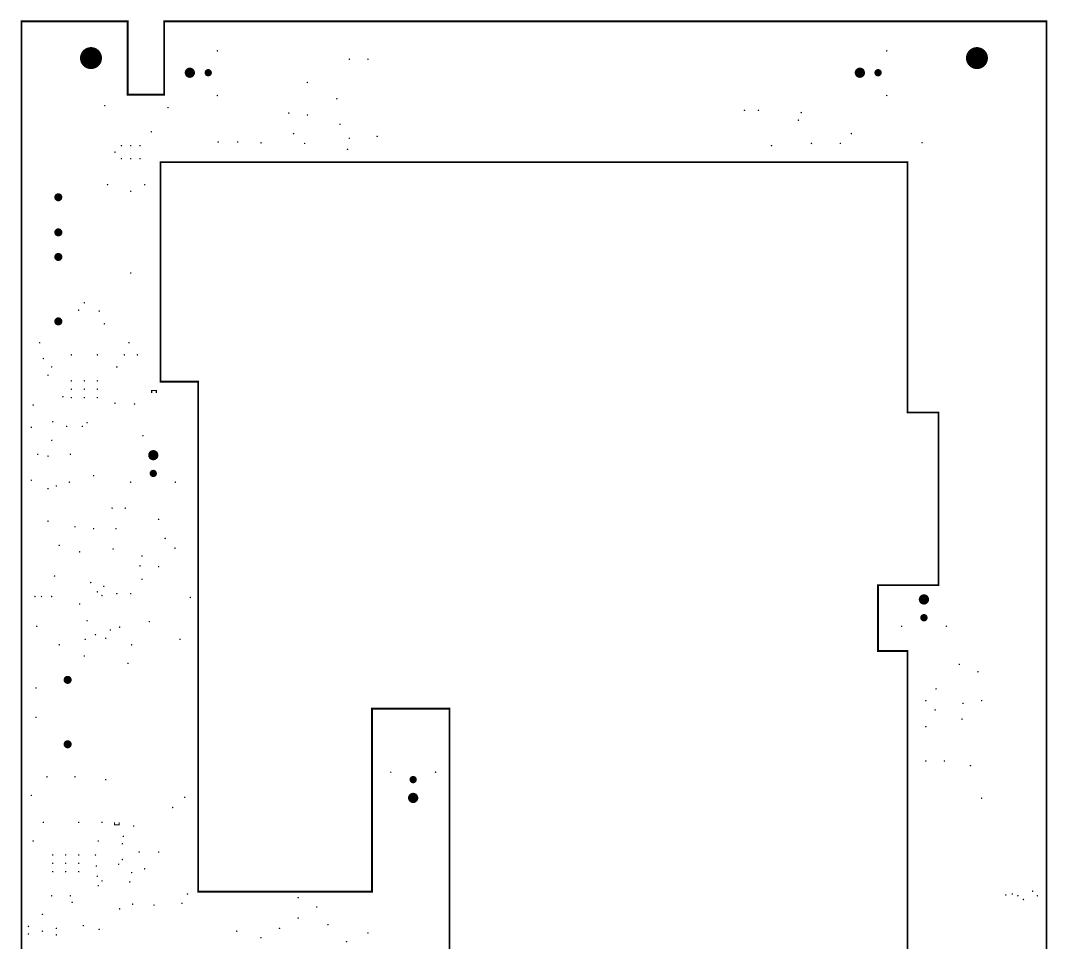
# Model space of a CAD drawing. Extents: x -3 to 440, y 331 to 583.
# Drawn here: x 299.7 to 440, y 456.8 to 582.7 of the extents above; entities that cross this region are included whole.
import ezdxf

# ---------------------------------------------------------------- set-up
doc = ezdxf.new("R2010")
doc.units = 0
doc.header["$MEASUREMENT"] = 0
doc.layers.get('0').update_dxf_attribs({"linetype": 'CONTINUOUS'})
for name, color, linetype in [('22-303-0_ASB', 7, 'CONTINUOUS'), ('22-303-0_DRL', 1, 'CONTINUOUS'), ('THRUHOLE_NPT', 7, 'CONTINUOUS'), ('THRUHOLE_TAP', 1, 'CONTINUOUS')]:
    doc.layers.add(name, color=color, linetype=linetype)

# ---------------------------------------------------------------- blocks, each defined once
blk = doc.blocks.new('ROUND_2')
at = {"const_width": 0.50038}
blk.add_lwpolyline([(-0.25019, 0, 1), (0.25019, 0, 1)], format="xyb", close=True, dxfattribs=at)
blk = doc.blocks.new('ROUND_40')
at = {"const_width": 0.69977}
blk.add_lwpolyline([(-0.349884, 0, 1), (0.349884, 0, 1)], format="xyb", close=True, dxfattribs=at)
blk = doc.blocks.new('ROUND_28')
at = {"const_width": 0.54991}
blk.add_lwpolyline([(-0.274954, 0, 1), (0.274954, 0, 1)], format="xyb", close=True, dxfattribs=at)
blk = doc.blocks.new('ROUND_111')
at = {"const_width": 1.49987}
blk.add_lwpolyline([(-0.749934, 0, 1), (0.749934, 0, 1)], format="xyb", close=True, dxfattribs=at)
blk = doc.blocks.new('ROUND_115')
at = {"const_width": 0.10033}
blk.add_lwpolyline([(-0.050164, 0, 1), (0.050164, 0, 1)], format="xyb", close=True, dxfattribs=at)
blk = doc.blocks.new('ROUND_116')
at = {"const_width": 0.10033}
blk.add_lwpolyline([(-0.050164, 0, 1), (0.050164, 0, 1)], format="xyb", close=True, dxfattribs=at)
blk = doc.blocks.new('ROUND_117')
at = {"const_width": 0.10033}
blk.add_lwpolyline([(-0.050164, 0, 1), (0.050164, 0, 1)], format="xyb", close=True, dxfattribs=at)
blk = doc.blocks.new('ROUND_108')
at = {"const_width": 0.10033}
blk.add_lwpolyline([(-0.050164, 0, 1), (0.050164, 0, 1)], format="xyb", close=True, dxfattribs=at)
blk = doc.blocks.new('ROUND_82')
at = {"const_width": 1.49987}
blk.add_lwpolyline([(-0.749934, 0, 1), (0.749934, 0, 1)], format="xyb", close=True, dxfattribs=at)

msp = doc.modelspace()

# ---------------------------------------------------------------- linework, layer by layer
at = {"layer": '22-303-0_ASB'}
for points, const_width in [([(319.33, 582.61), (319.33, 572.61), (314.33, 572.61), (314.33, 582.61), (299.83, 582.61), (299.83, 342.61), (439.83, 342.61), (439.83, 582.61), (319.33, 582.61)], 0.254), ([(317.61, 531.85), (317.61, 532.2), (318.26, 532.2), (318.26, 531.85)], 0.152), ([(313.18, 473.18), (313.18, 472.83), (312.53, 472.83), (312.53, 473.18)], 0.152)]:
    msp.add_lwpolyline(points, dxfattribs=dict(at, const_width=const_width))
at = {"layer": '22-303-0_DRL', "const_width": 0.254}
for points in [[(319.33, 582.61), (319.33, 572.61), (314.33, 572.61), (314.33, 582.61), (299.83, 582.61), (299.83, 342.61), (439.83, 342.61), (439.83, 582.61), (319.33, 582.61)], [(336.88, 391.24), (353.88, 391.24), (353.88, 431.72), (420.84, 431.72), (420.84, 496.59), (416.83, 496.59), (416.83, 505.59), (425.08, 505.59), (425.08, 529.17), (420.84, 529.17), (420.84, 563.39), (318.83, 563.39), (318.83, 533.39), (323.97, 533.39), (323.97, 463.72), (347.7, 463.72), (347.7, 488.72), (358.3, 488.72), (358.3, 453.72), (318.83, 453.72), (318.83, 431.72), (336.88, 431.72), (336.88, 391.24)]]:
    msp.add_lwpolyline(points, dxfattribs=at)

# ---------------------------------------------------------------- block references
at = {"layer": '22-303-0_ASB', "xscale": -1}
for name, p in [('ROUND_40', (322.83, 575.6)), ('ROUND_2', (325.34, 575.6)), ('ROUND_40', (414.34, 575.6)), ('ROUND_2', (416.83, 575.6)), ('ROUND_40', (317.84, 523.35)), ('ROUND_2', (317.84, 520.85)), ('ROUND_40', (423.09, 503.64)), ('ROUND_2', (423.09, 501.14)), ('ROUND_2', (353.33, 479.02)), ('ROUND_40', (353.33, 476.52))]:
    msp.add_blockref(name, p, dxfattribs=at)
at = {"layer": '22-303-0_DRL', "xscale": -1}
for name, p in [('ROUND_111', (309.33, 577.6)), ('ROUND_117', (326.58, 578.59)), ('ROUND_117', (418.02, 578.59)), ('ROUND_111', (430.33, 577.6)), ('ROUND_117', (344.61, 577.45)), ('ROUND_117', (347.15, 577.45)), ('ROUND_40', (322.83, 575.6)), ('ROUND_2', (325.34, 575.6)), ('ROUND_40', (414.34, 575.6)), ('ROUND_2', (416.83, 575.6)), ('ROUND_117', (338.89, 574.27)), ('ROUND_117', (326.58, 572.49)), ('ROUND_117', (418.02, 572.49)), ('ROUND_117', (311.21, 571.1)), ('ROUND_117', (319.84, 570.84)), ('ROUND_117', (342.91, 572.04)), ('ROUND_117', (336.35, 570.08)), ('ROUND_117', (338.89, 569.83)), ('ROUND_117', (398.58, 570.46)), ('ROUND_117', (400.49, 570.46)), ('ROUND_117', (406.33, 570.16)), ('ROUND_117', (343.34, 568.56)), ('ROUND_117', (405.95, 569.12)), ('ROUND_117', (317.56, 567.53)), ('ROUND_117', (336.99, 567.29)), ('ROUND_117', (344.61, 566.65)), ('ROUND_117', (348.42, 566.91)), ('ROUND_117', (413.19, 567.29)), ('ROUND_115', (313.49, 565.64)), ('ROUND_115', (314.76, 565.64)), ('ROUND_115', (316.03, 565.64)), ('ROUND_117', (326.7, 566.14)), ('ROUND_117', (329.37, 566.14)), ('ROUND_117', (332.54, 566.02)), ('ROUND_117', (338.51, 565.94)), ('ROUND_117', (344.36, 565.13)), ('ROUND_117', (402.27, 565.64)), ('ROUND_117', (407.73, 565.94)), ('ROUND_117', (411.67, 565.94)), ('ROUND_117', (422.84, 566.04)), ('ROUND_117', (312.61, 564.75)), ('ROUND_115', (313.49, 563.86)), ('ROUND_115', (314.76, 563.86)), ('ROUND_115', (316.03, 563.86)), ('ROUND_117', (311.59, 560.3)), ('ROUND_117', (316.67, 560.3)), ('ROUND_28', (304.87, 558.59)), ('ROUND_117', (314.76, 559.41)), ('ROUND_28', (304.87, 553.79)), ('ROUND_28', (304.87, 550.43)), ('ROUND_117', (314.76, 548.24)), ('ROUND_117', (308.41, 544.17)), ('ROUND_116', (307.65, 543.16)), ('ROUND_117', (310.45, 543.03)), ('ROUND_28', (304.87, 541.63)), ('ROUND_116', (311.16, 541.3)), ('ROUND_117', (302.32, 538.71)), ('ROUND_117', (314.51, 538.71)), ('ROUND_116', (302.83, 536.55)), ('ROUND_117', (306.64, 537.06)), ('ROUND_117', (310.19, 537.06)), ('ROUND_117', (313.88, 537.06)), ('ROUND_117', (315.65, 537.06)), ('ROUND_116', (303.46, 534.27)), ('ROUND_117', (303.97, 535.41)), ('ROUND_117', (312.86, 535.41)), ('ROUND_115', (306.64, 533.5)), ('ROUND_115', (308.41, 533.5)), ('ROUND_115', (310.19, 533.5)), ('ROUND_115', (306.64, 532.36)), ('ROUND_115', (308.41, 532.36)), ('ROUND_115', (310.19, 532.36)), ('ROUND_117', (301.43, 530.2)), ('ROUND_116', (305.49, 531.35)), ('ROUND_115', (306.64, 531.22)), ('ROUND_115', (308.41, 531.22)), ('ROUND_115', (310.19, 531.22)), ('ROUND_116', (312.61, 530.46)), ('ROUND_117', (315.27, 530.33)), ('ROUND_117', (304.1, 527.92)), ('ROUND_117', (306, 527.28)), ('ROUND_116', (308.16, 527.28)), ('ROUND_116', (308.8, 527.79)), ('ROUND_117', (301.18, 527.15)), ('ROUND_117', (316.42, 526.01)), ('ROUND_117', (303.97, 525.38)), ('ROUND_117', (302.06, 523.47)), ('ROUND_117', (303.46, 523.22)), ('ROUND_117', (306.51, 523.47)), ('ROUND_40', (317.84, 523.35)), ('ROUND_117', (309.68, 520.55)), ('ROUND_2', (317.84, 520.85)), ('ROUND_117', (301.18, 519.92)), ('ROUND_117', (304.6, 519.15)), ('ROUND_117', (306.38, 519.66)), ('ROUND_117', (314.76, 519.66)), ('ROUND_117', (320.86, 519.66)), ('ROUND_117', (303.46, 518.77)), ('ROUND_117', (312.22, 516.11)), ('ROUND_117', (314, 516.11)), ('ROUND_117', (303.46, 514.33)), ('ROUND_117', (307.14, 513.57)), ('ROUND_117', (309.68, 513.31)), ('ROUND_117', (312.73, 513.31)), ('ROUND_117', (318.56, 514.57)), ('ROUND_117', (319.46, 511.97)), ('ROUND_117', (304.99, 511.03)), ('ROUND_117', (312.35, 510.52)), ('ROUND_117', (320.81, 510.64)), ('ROUND_117', (307.78, 510.14)), ('ROUND_117', (316.29, 509.58)), ('ROUND_116', (316.03, 508.23)), ('ROUND_117', (318.56, 508.12)), ('ROUND_117', (304.35, 506.83)), ('ROUND_117', (316.29, 506.4)), ('ROUND_117', (309.3, 505.95)), ('ROUND_117', (311.08, 505.44)), ('ROUND_117', (301.68, 504.04)), ('ROUND_116', (302.57, 504.04)), ('ROUND_116', (303.97, 504.04)), ('ROUND_117', (310.19, 504.68)), ('ROUND_117', (310.83, 504.17)), ('ROUND_117', (312.86, 504.42)), ('ROUND_117', (314.76, 504.42)), ('ROUND_117', (322.89, 503.91)), ('ROUND_40', (423.09, 503.64)), ('ROUND_116', (307.78, 503.02)), ('ROUND_116', (308.8, 500.74)), ('ROUND_117', (317.3, 500.61)), ('ROUND_2', (423.09, 501.14)), ('ROUND_117', (301.93, 499.98)), ('ROUND_117', (311.97, 499.47)), ('ROUND_116', (313.24, 499.85)), ('ROUND_117', (420.05, 499.98)), ('ROUND_117', (426.14, 499.98)), ('ROUND_117', (308.54, 498.2)), ('ROUND_116', (309.94, 498.83)), ('ROUND_117', (311.34, 498.33)), ('ROUND_117', (321.5, 498.2)), ('ROUND_117', (304.99, 497.44)), ('ROUND_117', (314.89, 497.44)), ('ROUND_117', (308.41, 495.91)), ('ROUND_117', (314.38, 494.9)), ('ROUND_117', (427.92, 494.77)), ('ROUND_117', (430.46, 493.75)), ('ROUND_28', (306.14, 492.65)), ('ROUND_116', (301.81, 491.55)), ('ROUND_117', (424.75, 491.42)), ('ROUND_117', (423.35, 489.82)), ('ROUND_117', (428.43, 489.44)), ('ROUND_117', (430.97, 489.82)), ('ROUND_117', (424.62, 488.55)), ('ROUND_116', (301.81, 487.53)), ('ROUND_117', (428.3, 487.28)), ('ROUND_117', (423.35, 486.26)), ('ROUND_28', (306.14, 483.85)), ('ROUND_117', (423.35, 481.56)), ('ROUND_117', (425.89, 481.56)), ('ROUND_117', (350.28, 480.04)), ('ROUND_117', (356.39, 480.04)), ('ROUND_117', (429.45, 480.93)), ('ROUND_117', (303.33, 479.4)), ('ROUND_117', (307.14, 479.4)), ('ROUND_117', (311.34, 479.02)), ('ROUND_2', (353.33, 479.02)), ('ROUND_117', (301.18, 476.86)), ('ROUND_40', (353.33, 476.52)), ('ROUND_117', (322.13, 476.61)), ('ROUND_117', (430.97, 476.48)), ('ROUND_117', (320.48, 475.21)), ('ROUND_117', (302.83, 473.18)), ('ROUND_117', (307.65, 473.18)), ('ROUND_117', (310.83, 473.18)), ('ROUND_117', (315.15, 472.67)), ('ROUND_117', (313.75, 471.27)), ('ROUND_117', (301.43, 470.64)), ('ROUND_117', (310.32, 470.64)), ('ROUND_117', (313.62, 470.26)), ('ROUND_115', (304.1, 468.73)), ('ROUND_115', (305.87, 468.73)), ('ROUND_115', (307.65, 468.73)), ('ROUND_116', (309.94, 468.73)), ('ROUND_117', (315.91, 469.12)), ('ROUND_117', (318.57, 469.12)), ('ROUND_115', (304.1, 467.59)), ('ROUND_115', (305.87, 467.59)), ('ROUND_115', (307.65, 467.59)), ('ROUND_117', (310.07, 467.21)), ('ROUND_117', (313.11, 467.46)), ('ROUND_117', (313.62, 468.1)), ('ROUND_115', (304.1, 466.45)), ('ROUND_115', (305.87, 466.45)), ('ROUND_115', (307.65, 466.45)), ('ROUND_117', (310.19, 465.81)), ('ROUND_117', (314.89, 466.32)), ('ROUND_117', (316.67, 466.83)), ('ROUND_116', (310.32, 464.54)), ('ROUND_117', (310.83, 465.18)), ('ROUND_117', (314.63, 465.05)), ('ROUND_117', (303.97, 463.15)), ('ROUND_116', (306.51, 463.15)), ('ROUND_117', (322.51, 463.4)), ('ROUND_117', (337.62, 462.89)), ('ROUND_116', (434.27, 463.27)), ('ROUND_116', (435.16, 463.4)), ('ROUND_116', (435.92, 463.15)), ('ROUND_116', (437.95, 463.78)), ('ROUND_116', (438.59, 463.15)), ('ROUND_116', (306.76, 462.26)), ('ROUND_117', (313.24, 461.37)), ('ROUND_117', (315.02, 462)), ('ROUND_117', (317.94, 461.88)), ('ROUND_117', (321.75, 462.13)), ('ROUND_117', (340.16, 461.62)), ('ROUND_117', (436.68, 462.64)), ('ROUND_117', (302.7, 460.61)), ('ROUND_117', (337.62, 460.1)), ('ROUND_117', (300.79, 458.96)), ('ROUND_117', (304.6, 458.7)), ('ROUND_117', (308.29, 459.08)), ('ROUND_117', (310.45, 458.57)), ('ROUND_117', (335.08, 458.7)), ('ROUND_117', (341.69, 459.21)), ('ROUND_117', (300.79, 457.94)), ('ROUND_117', (302.7, 458.32)), ('ROUND_117', (304.6, 457.81)), ('ROUND_117', (329.24, 458.32)), ('ROUND_117', (332.54, 457.43)), ('ROUND_117', (347.15, 458.07)), ('ROUND_117', (344.23, 456.87))]:
    msp.add_blockref(name, p, dxfattribs=at)
at = {"layer": 'THRUHOLE_NPT', "xscale": -1}
for name, p in [('ROUND_40', (322.83, 575.6)), ('ROUND_2', (325.34, 575.6)), ('ROUND_40', (414.34, 575.6)), ('ROUND_2', (416.83, 575.6)), ('ROUND_28', (304.87, 558.59)), ('ROUND_28', (304.87, 553.79)), ('ROUND_28', (304.87, 550.43)), ('ROUND_28', (304.87, 541.63)), ('ROUND_40', (317.84, 523.35)), ('ROUND_2', (317.84, 520.85)), ('ROUND_40', (423.09, 503.64)), ('ROUND_2', (423.09, 501.14)), ('ROUND_28', (306.14, 492.65)), ('ROUND_28', (306.14, 483.85)), ('ROUND_2', (353.33, 479.02)), ('ROUND_40', (353.33, 476.52))]:
    msp.add_blockref(name, p, dxfattribs=at)
at = {"layer": 'THRUHOLE_TAP', "xscale": -1}
for name, p in [('ROUND_82', (309.33, 577.6)), ('ROUND_108', (326.58, 578.59)), ('ROUND_108', (418.02, 578.59)), ('ROUND_82', (430.33, 577.6)), ('ROUND_108', (344.61, 577.45)), ('ROUND_108', (347.15, 577.45)), ('ROUND_108', (338.89, 574.27)), ('ROUND_108', (326.58, 572.49)), ('ROUND_108', (418.02, 572.49)), ('ROUND_108', (311.21, 571.1)), ('ROUND_108', (319.84, 570.84)), ('ROUND_108', (342.91, 572.04)), ('ROUND_108', (336.35, 570.08)), ('ROUND_108', (338.89, 569.83)), ('ROUND_108', (398.58, 570.46)), ('ROUND_108', (400.49, 570.46)), ('ROUND_108', (406.33, 570.16)), ('ROUND_108', (343.34, 568.56)), ('ROUND_108', (405.95, 569.12)), ('ROUND_108', (317.56, 567.53)), ('ROUND_108', (336.99, 567.29)), ('ROUND_108', (344.61, 566.65)), ('ROUND_108', (348.42, 566.91)), ('ROUND_108', (413.19, 567.29)), ('ROUND_108', (313.49, 565.64)), ('ROUND_108', (314.76, 565.64)), ('ROUND_108', (316.03, 565.64)), ('ROUND_108', (326.7, 566.14)), ('ROUND_108', (329.37, 566.14)), ('ROUND_108', (332.54, 566.02)), ('ROUND_108', (338.51, 565.94)), ('ROUND_108', (344.36, 565.13)), ('ROUND_108', (402.27, 565.64)), ('ROUND_108', (407.73, 565.94)), ('ROUND_108', (411.67, 565.94)), ('ROUND_108', (422.84, 566.04)), ('ROUND_108', (312.61, 564.75)), ('ROUND_108', (313.49, 563.86)), ('ROUND_108', (314.76, 563.86)), ('ROUND_108', (316.03, 563.86)), ('ROUND_108', (311.59, 560.3)), ('ROUND_108', (316.67, 560.3)), ('ROUND_108', (314.76, 559.41)), ('ROUND_108', (314.76, 548.24)), ('ROUND_108', (308.41, 544.17)), ('ROUND_108', (307.65, 543.16)), ('ROUND_108', (310.45, 543.03)), ('ROUND_108', (311.16, 541.3)), ('ROUND_108', (302.32, 538.71)), ('ROUND_108', (314.51, 538.71)), ('ROUND_108', (302.83, 536.55)), ('ROUND_108', (306.64, 537.06)), ('ROUND_108', (310.19, 537.06)), ('ROUND_108', (313.88, 537.06)), ('ROUND_108', (315.65, 537.06)), ('ROUND_108', (303.46, 534.27)), ('ROUND_108', (303.97, 535.41)), ('ROUND_108', (312.86, 535.41)), ('ROUND_108', (306.64, 533.5)), ('ROUND_108', (308.41, 533.5)), ('ROUND_108', (310.19, 533.5)), ('ROUND_108', (306.64, 532.36)), ('ROUND_108', (308.41, 532.36)), ('ROUND_108', (310.19, 532.36)), ('ROUND_108', (301.43, 530.2)), ('ROUND_108', (305.49, 531.35)), ('ROUND_108', (306.64, 531.22)), ('ROUND_108', (308.41, 531.22)), ('ROUND_108', (310.19, 531.22)), ('ROUND_108', (312.61, 530.46)), ('ROUND_108', (315.27, 530.33)), ('ROUND_108', (304.1, 527.92)), ('ROUND_108', (306, 527.28)), ('ROUND_108', (308.16, 527.28)), ('ROUND_108', (308.8, 527.79)), ('ROUND_108', (301.18, 527.15)), ('ROUND_108', (316.42, 526.01)), ('ROUND_108', (303.97, 525.38)), ('ROUND_108', (302.06, 523.47)), ('ROUND_108', (303.46, 523.22)), ('ROUND_108', (306.51, 523.47)), ('ROUND_108', (309.68, 520.55)), ('ROUND_108', (301.18, 519.92)), ('ROUND_108', (304.6, 519.15)), ('ROUND_108', (306.38, 519.66)), ('ROUND_108', (314.76, 519.66)), ('ROUND_108', (320.86, 519.66)), ('ROUND_108', (303.46, 518.77)), ('ROUND_108', (312.22, 516.11)), ('ROUND_108', (314, 516.11)), ('ROUND_108', (303.46, 514.33)), ('ROUND_108', (307.14, 513.57)), ('ROUND_108', (309.68, 513.31)), ('ROUND_108', (312.73, 513.31)), ('ROUND_108', (318.56, 514.57)), ('ROUND_108', (319.46, 511.97)), ('ROUND_108', (304.99, 511.03)), ('ROUND_108', (312.35, 510.52)), ('ROUND_108', (320.81, 510.64)), ('ROUND_108', (307.78, 510.14)), ('ROUND_108', (316.29, 509.58)), ('ROUND_108', (316.03, 508.23)), ('ROUND_108', (318.56, 508.12)), ('ROUND_108', (304.35, 506.83)), ('ROUND_108', (316.29, 506.4)), ('ROUND_108', (309.3, 505.95)), ('ROUND_108', (311.08, 505.44)), ('ROUND_108', (301.68, 504.04)), ('ROUND_108', (302.57, 504.04)), ('ROUND_108', (303.97, 504.04)), ('ROUND_108', (310.19, 504.68)), ('ROUND_108', (310.83, 504.17)), ('ROUND_108', (312.86, 504.42)), ('ROUND_108', (314.76, 504.42)), ('ROUND_108', (322.89, 503.91)), ('ROUND_108', (307.78, 503.02)), ('ROUND_108', (308.8, 500.74)), ('ROUND_108', (317.3, 500.61)), ('ROUND_108', (301.93, 499.98)), ('ROUND_108', (311.97, 499.47)), ('ROUND_108', (313.24, 499.85)), ('ROUND_108', (420.05, 499.98)), ('ROUND_108', (426.14, 499.98)), ('ROUND_108', (308.54, 498.2)), ('ROUND_108', (309.94, 498.83)), ('ROUND_108', (311.34, 498.33)), ('ROUND_108', (321.5, 498.2)), ('ROUND_108', (304.99, 497.44)), ('ROUND_108', (314.89, 497.44)), ('ROUND_108', (308.41, 495.91)), ('ROUND_108', (314.38, 494.9)), ('ROUND_108', (427.92, 494.77)), ('ROUND_108', (430.46, 493.75)), ('ROUND_108', (301.81, 491.55)), ('ROUND_108', (424.75, 491.42)), ('ROUND_108', (423.35, 489.82)), ('ROUND_108', (428.43, 489.44)), ('ROUND_108', (430.97, 489.82)), ('ROUND_108', (424.62, 488.55)), ('ROUND_108', (301.81, 487.53)), ('ROUND_108', (428.3, 487.28)), ('ROUND_108', (423.35, 486.26)), ('ROUND_108', (423.35, 481.56)), ('ROUND_108', (425.89, 481.56)), ('ROUND_108', (350.28, 480.04)), ('ROUND_108', (356.39, 480.04)), ('ROUND_108', (429.45, 480.93)), ('ROUND_108', (303.33, 479.4)), ('ROUND_108', (307.14, 479.4)), ('ROUND_108', (311.34, 479.02)), ('ROUND_108', (301.18, 476.86)), ('ROUND_108', (322.13, 476.61)), ('ROUND_108', (430.97, 476.48)), ('ROUND_108', (320.48, 475.21)), ('ROUND_108', (302.83, 473.18)), ('ROUND_108', (307.65, 473.18)), ('ROUND_108', (310.83, 473.18)), ('ROUND_108', (315.15, 472.67)), ('ROUND_108', (313.75, 471.27)), ('ROUND_108', (301.43, 470.64)), ('ROUND_108', (310.32, 470.64)), ('ROUND_108', (313.62, 470.26)), ('ROUND_108', (304.1, 468.73)), ('ROUND_108', (305.87, 468.73)), ('ROUND_108', (307.65, 468.73)), ('ROUND_108', (309.94, 468.73)), ('ROUND_108', (315.91, 469.12)), ('ROUND_108', (318.57, 469.12)), ('ROUND_108', (304.1, 467.59)), ('ROUND_108', (305.87, 467.59)), ('ROUND_108', (307.65, 467.59)), ('ROUND_108', (310.07, 467.21)), ('ROUND_108', (313.11, 467.46)), ('ROUND_108', (313.62, 468.1)), ('ROUND_108', (304.1, 466.45)), ('ROUND_108', (305.87, 466.45)), ('ROUND_108', (307.65, 466.45)), ('ROUND_108', (310.19, 465.81)), ('ROUND_108', (314.89, 466.32)), ('ROUND_108', (316.67, 466.83)), ('ROUND_108', (310.32, 464.54)), ('ROUND_108', (310.83, 465.18)), ('ROUND_108', (314.63, 465.05)), ('ROUND_108', (303.97, 463.15)), ('ROUND_108', (306.51, 463.15)), ('ROUND_108', (322.51, 463.4)), ('ROUND_108', (337.62, 462.89)), ('ROUND_108', (434.27, 463.27)), ('ROUND_108', (435.16, 463.4)), ('ROUND_108', (435.92, 463.15)), ('ROUND_108', (437.95, 463.78)), ('ROUND_108', (438.59, 463.15)), ('ROUND_108', (306.76, 462.26)), ('ROUND_108', (313.24, 461.37)), ('ROUND_108', (315.02, 462)), ('ROUND_108', (317.94, 461.88)), ('ROUND_108', (321.75, 462.13)), ('ROUND_108', (340.16, 461.62)), ('ROUND_108', (436.68, 462.64)), ('ROUND_108', (302.7, 460.61)), ('ROUND_108', (337.62, 460.1)), ('ROUND_108', (300.79, 458.96)), ('ROUND_108', (304.6, 458.7)), ('ROUND_108', (308.29, 459.08)), ('ROUND_108', (310.45, 458.57)), ('ROUND_108', (335.08, 458.7)), ('ROUND_108', (341.69, 459.21)), ('ROUND_108', (300.79, 457.94)), ('ROUND_108', (302.7, 458.32)), ('ROUND_108', (304.6, 457.81)), ('ROUND_108', (329.24, 458.32)), ('ROUND_108', (332.54, 457.43)), ('ROUND_108', (347.15, 458.07)), ('ROUND_108', (344.23, 456.87))]:
    msp.add_blockref(name, p, dxfattribs=at)

doc.saveas('drawing.dxf')
